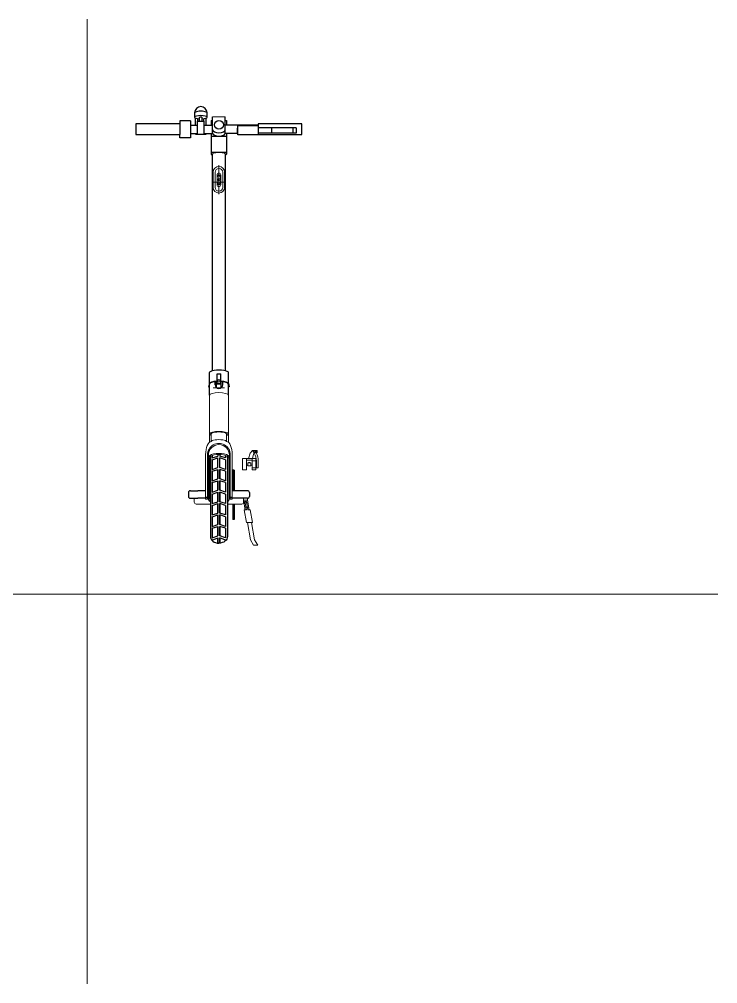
# Model space of a CAD drawing. Header units: millimetres. Extents: x 189 to 3861, y 181 to 2717.
# Drawn here: x 2025 to 3861, y 181 to 2717 of the extents above; entities that cross this region are included whole.
import ezdxf

# ---------------------------------------------------------------- set-up
doc = ezdxf.new("R2010")
doc.units = ezdxf.units.MM
doc.linetypes.add('TRAZOS', pattern=[19.05, 12.7, -6.35])
doc.layers.add('01_Contornos', color=7, linetype='Continuous', lineweight=20)
doc.layers.add('02_Ocultas', color=4, linetype='TRAZOS', lineweight=20)

msp = doc.modelspace()

# ---------------------------------------------------------------- linework, layer by layer
for p, q in [((2485.369, 2470.601), (2485.369, 2459.009)), ((2518.369, 2459.009), (2518.369, 2470.601)), ((2532.869, 2418.131), (2532.869, 2459.994)), ((2565.869, 2418.131), (2565.869, 2459.994)), ((2446.369, 2441.459), (2331.369, 2441.459)), ((2331.369, 2441.459), (2331.369, 2413.459)), ((2474.369, 2449.959), (2446.369, 2449.959)), ((2446.369, 2449.959), (2446.369, 2441.459)), ((2446.369, 2441.459), (2446.369, 2413.459)), ((2474.369, 2449.959), (2474.369, 2404.959)), ((2487.869, 2438.459), (2487.869, 2456.749)), ((2493.369, 2448.524), (2510.369, 2448.524)), ((2493.369, 2414.959), (2493.369, 2448.524)), ((2494.369, 2448.524), (2494.369, 2455.206)), ((2498.369, 2448.524), (2498.369, 2458.751)), ((2505.369, 2448.524), (2505.369, 2458.751)), ((2509.369, 2448.524), (2509.369, 2455.206)), ((2510.369, 2414.959), (2510.369, 2448.524)), ((2515.869, 2438.459), (2515.869, 2456.749)), ((2529.369, 2450.159), (2529.369, 2438.459)), ((2529.369, 2450.159), (2532.869, 2450.159)), ((2565.869, 2450.159), (2569.369, 2450.159)), ((2569.369, 2450.159), (2569.369, 2438.459)), ((2652.369, 2436.459), (2599.369, 2436.459)), ((2599.369, 2412.459), (2599.369, 2436.459)), ((2613.712, 2438.459), (2613.712, 2436.459)), ((2767.369, 2441.459), (2652.369, 2441.459)), ((2652.369, 2441.459), (2652.369, 2412.459)), ((2767.369, 2413.459), (2767.369, 2441.459)), ((2331.369, 2413.459), (2446.369, 2413.459)), ((2446.369, 2404.959), (2446.369, 2413.459)), ((2487.869, 2414.327), (2487.869, 2416.459)), ((2487.869, 2414.327), (2515.869, 2414.327)), ((2493.369, 2414.959), (2510.369, 2414.959)), ((2515.869, 2414.327), (2515.869, 2416.459)), ((2529.369, 2416.459), (2529.369, 2362.166)), ((2529.369, 2409.59), (2569.369, 2409.59)), ((2569.369, 2416.459), (2569.369, 2362.166)), ((2599.369, 2430.459), (2597.369, 2430.459)), ((2597.369, 2430.459), (2597.369, 2418.459)), ((2599.369, 2426.459), (2597.369, 2426.459)), ((2599.369, 2422.459), (2597.369, 2422.459)), ((2599.369, 2418.459), (2597.369, 2418.459)), ((2652.369, 2412.459), (2599.369, 2412.459)), ((2752.367, 2431.459), (2652.369, 2431.459)), ((2752.367, 2417.459), (2652.369, 2417.459)), ((2652.369, 2413.459), (2767.369, 2413.459)), ((2687.364, 2431.459), (2687.364, 2417.459)), ((2743.369, 2431.459), (2743.369, 2417.459)), ((2752.367, 2431.459), (2752.367, 2417.459)), ((2474.369, 2404.959), (2446.369, 2404.959)), ((2529.369, 2367.343), (2569.369, 2367.343)), ((2532.369, 1792.475), (2532.369, 2362.166)), ((2566.369, 1792.475), (2566.369, 2362.166)), ((2524.369, 1759.228), (2524.369, 1788.205)), ((2544.369, 1758.098), (2544.369, 1784.369)), ((2544.369, 1784.369), (2554.369, 1784.369)), ((2554.369, 1758.098), (2554.369, 1784.369)), ((2574.369, 1759.228), (2574.369, 1788.205)), ((2524.369, 1759.228), (2522.369, 1750.475)), ((2522.369, 1750.475), (2524.385, 1750.475)), ((2524.385, 1728.937), (2524.385, 1757.044)), ((2539.385, 1756.116), (2539.385, 1764.161)), ((2543.353, 1748.411), (2543.353, 1764.58)), ((2544.369, 1758.874), (2554.369, 1758.874)), ((2544.369, 1758.098), (2554.369, 1758.098)), ((2555.385, 1748.388), (2555.385, 1764.58)), ((2559.385, 1756.116), (2559.385, 1764.161)), ((2574.353, 1728.937), (2574.353, 1757.044)), ((2576.369, 1750.475), (2574.353, 1750.475)), ((2574.369, 1759.228), (2576.369, 1750.475))]:
    msp.add_line(p, q)
at = {"color": 40, "true_color": 0xf8d731}
for p, q in [((2474.369, 2438.459), (2493.369, 2438.459)), ((2510.369, 2438.459), (2532.869, 2438.459)), ((2652.369, 2438.459), (2565.869, 2438.459)), ((2474.369, 2416.459), (2493.369, 2416.459)), ((2510.369, 2416.459), (2533.188, 2416.459)), ((2599.369, 2416.459), (2565.55, 2416.459)), ((2546.869, 1572.46), (2546.869, 1568.51)), ((2551.869, 1572.46), (2551.869, 1568.51)), ((2526.869, 1567.694), (2526.869, 1357.01)), ((2531.869, 1570.094), (2531.869, 1563.51)), ((2531.869, 1563.51), (2546.869, 1568.51)), ((2531.869, 1558.51), (2546.869, 1563.51)), ((2531.869, 1558.51), (2531.869, 1533.51)), ((2546.869, 1538.51), (2546.869, 1563.51)), ((2566.869, 1563.51), (2551.869, 1568.51)), ((2551.869, 1538.51), (2551.869, 1563.51)), ((2566.869, 1558.51), (2551.869, 1563.51)), ((2566.869, 1570.094), (2566.869, 1563.51)), ((2566.869, 1558.51), (2566.869, 1533.51)), ((2571.869, 1567.695), (2571.869, 1357.01)), ((2531.869, 1533.51), (2546.869, 1538.51)), ((2531.869, 1528.51), (2546.869, 1533.51)), ((2531.869, 1528.51), (2531.869, 1503.51)), ((2546.869, 1533.51), (2546.869, 1508.51)), ((2546.869, 1508.51), (2546.869, 1533.51)), ((2566.869, 1533.51), (2551.869, 1538.51)), ((2551.869, 1533.51), (2551.869, 1508.51)), ((2551.869, 1508.51), (2551.869, 1533.51)), ((2566.869, 1528.51), (2551.869, 1533.51)), ((2566.869, 1528.51), (2566.869, 1503.51)), ((2589.251, 1531.51), (2586.251, 1531.51)), ((2586.251, 1531.51), (2586.251, 1477.357)), ((2589.251, 1531.51), (2589.251, 1477.357)), ((2531.869, 1503.51), (2546.869, 1508.51)), ((2531.869, 1498.51), (2546.869, 1503.51)), ((2531.869, 1498.51), (2531.869, 1473.51)), ((2546.869, 1503.51), (2546.869, 1478.51)), ((2546.869, 1478.51), (2546.869, 1503.51)), ((2566.869, 1503.51), (2551.869, 1508.51)), ((2551.869, 1503.51), (2551.869, 1478.51)), ((2551.869, 1478.51), (2551.869, 1503.51)), ((2566.869, 1498.51), (2551.869, 1503.51)), ((2566.869, 1498.51), (2566.869, 1473.51)), ((2469.369, 1472.357), (2469.369, 1462.357)), ((2474.369, 1477.357), (2494.369, 1477.357)), ((2514.369, 1477.357), (2494.369, 1477.357)), ((2521.676, 1477.357), (2519.369, 1477.357)), ((2526.869, 1477.357), (2524.676, 1477.357)), ((2531.869, 1473.51), (2546.869, 1478.51)), ((2531.869, 1468.51), (2546.869, 1473.51)), ((2546.869, 1473.51), (2546.869, 1448.51)), ((2546.869, 1448.51), (2546.869, 1473.51)), ((2566.869, 1473.51), (2551.869, 1478.51)), ((2551.869, 1473.51), (2551.869, 1448.51)), ((2551.869, 1448.51), (2551.869, 1473.51)), ((2566.869, 1468.51), (2551.869, 1473.51)), ((2574.063, 1477.357), (2571.869, 1477.357)), ((2579.369, 1477.357), (2577.062, 1477.357)), ((2604.369, 1477.357), (2584.369, 1477.357)), ((2624.369, 1477.357), (2604.369, 1477.357)), ((2629.369, 1472.357), (2629.369, 1462.357)), ((2474.369, 1457.357), (2494.369, 1457.357)), ((2514.369, 1457.357), (2494.369, 1457.357)), ((2521.676, 1457.357), (2519.369, 1457.357)), ((2526.869, 1457.357), (2524.677, 1457.357)), ((2531.869, 1468.51), (2531.869, 1443.51)), ((2531.869, 1443.51), (2546.869, 1448.51)), ((2566.869, 1443.51), (2551.869, 1448.51)), ((2566.869, 1468.51), (2566.869, 1443.51)), ((2574.062, 1457.357), (2571.869, 1457.357)), ((2579.369, 1457.357), (2577.062, 1457.357)), ((2604.369, 1457.357), (2584.369, 1457.357)), ((2624.369, 1457.357), (2604.369, 1457.357)), ((2531.869, 1438.51), (2546.869, 1443.51)), ((2531.869, 1438.51), (2531.869, 1413.51)), ((2546.869, 1418.51), (2546.869, 1443.51)), ((2546.869, 1443.51), (2546.869, 1418.51)), ((2546.869, 1418.51), (2546.869, 1443.51)), ((2551.869, 1418.51), (2551.869, 1443.51)), ((2551.869, 1443.51), (2551.869, 1418.51)), ((2551.869, 1418.51), (2551.869, 1443.51)), ((2566.869, 1438.51), (2551.869, 1443.51)), ((2566.869, 1438.51), (2566.869, 1413.51)), ((2586.251, 1442.357), (2586.251, 1401.51)), ((2589.251, 1442.357), (2589.251, 1401.51)), ((2531.869, 1413.51), (2546.869, 1418.51)), ((2531.869, 1408.51), (2546.869, 1413.51)), ((2531.869, 1408.51), (2531.869, 1383.51)), ((2546.869, 1388.51), (2546.869, 1413.51)), ((2546.869, 1413.51), (2546.869, 1388.51)), ((2566.869, 1413.51), (2551.869, 1418.51)), ((2551.869, 1388.51), (2551.869, 1413.51)), ((2551.869, 1413.51), (2551.869, 1388.51)), ((2566.869, 1408.51), (2551.869, 1413.51)), ((2566.869, 1408.51), (2566.869, 1383.51)), ((2531.869, 1383.51), (2546.869, 1388.51)), ((2531.869, 1378.51), (2546.869, 1383.51)), ((2531.869, 1378.51), (2531.869, 1353.51)), ((2546.869, 1358.51), (2546.869, 1383.51)), ((2546.869, 1383.51), (2546.869, 1358.51)), ((2546.869, 1358.51), (2546.869, 1383.51)), ((2566.869, 1383.51), (2551.869, 1388.51)), ((2551.869, 1358.51), (2551.869, 1383.51)), ((2551.869, 1383.51), (2551.869, 1358.51)), ((2551.869, 1358.51), (2551.869, 1383.51)), ((2566.869, 1378.51), (2551.869, 1383.51)), ((2566.869, 1378.51), (2566.869, 1353.51)), ((2531.869, 1353.51), (2546.869, 1358.51)), ((2531.869, 1347.122), (2546.869, 1353.51)), ((2531.869, 1347.122), (2531.869, 1346.01)), ((2546.869, 1353.51), (2546.869, 1339.618)), ((2546.869, 1353.51), (2546.869, 1339.618)), ((2546.869, 1353.51), (2546.869, 1339.618)), ((2546.869, 1339.618), (2546.869, 1353.51)), ((2566.869, 1353.51), (2551.869, 1358.51)), ((2551.869, 1353.51), (2551.869, 1339.618)), ((2551.869, 1353.51), (2551.869, 1339.618)), ((2551.869, 1353.51), (2551.869, 1339.618)), ((2551.869, 1339.618), (2551.869, 1353.51)), ((2566.869, 1347.122), (2551.869, 1353.51)), ((2566.869, 1347.122), (2566.869, 1346.01))]:
    msp.add_line(p, q, dxfattribs=at)
for centre, start, end in [((2474.369, 1472.357), 90, 180), ((2624.369, 1472.357), 0, 90), ((2474.369, 1462.357), 180, 270), ((2624.369, 1462.357), 270, 0)]:
    msp.add_arc(centre, 5, start, end, dxfattribs=at)
for centre, major_axis, ratio, start_param, end_param in [((2501.869, 2470.601), (16.5, 0), 0.99456591, 6.28318531, 9.42477796), ((2501.869, 2459.009), (-16.5, 0), 0.25881905, 1.78454139, 7.64023658), ((2501.869, 2470.601), (-16.5, 0), 0.25881905, 3.14159265, 6.28318531), ((2501.869, 2458.751), (-3.5, 0), 0.26374357, 3.14159265, 6.28318531), ((2549.369, 2426.672), (-16.5, 0), 0.51763809, 6.28318531, 9.42477796), ((2549.369, 2418.131), (-16.5, 0), 0.51763809, 6.28318531, 9.42477796), ((2549.369, 2362.166), (-20, 0), 0.25881905, 0, 0.55481103), ((2549.369, 2362.166), (-17, 0), 0.25881905, 3.14159265, 6.28318531), ((2549.369, 2362.166), (-20, 0), 0.25881905, 2.58678162, 3.14159265), ((2549.369, 1788.205), (-25, 0), 0.23293714, 3.14159265, 6.28318531), ((2549.369, 1759.228), (-25, 0), 0.23293714, 4.9137469, 6.28318531), ((2549.369, 1757.044), (-24.984, 0), 0.31077721, 4.91387464, 6.28318531), ((2549.385, 1756.116), (-10, 0), 0.96592583, 0, 3.14159265), ((2549.369, 1765.187), (-5, 0), 0.64897208, 3.24046007, 6.18431789), ((2549.369, 1759.228), (-25, 0), 0.23293714, 3.14159265, 4.51103106), ((2549.369, 1757.044), (-24.984, 0), 0.31077721, 3.14159265, 4.51090332)]:
    msp.add_ellipse(centre, major_axis=major_axis, ratio=ratio, start_param=start_param, end_param=end_param)
for centre, major_axis, ratio in [((2549.369, 2439.226), (-12, 0), 0.96592583), ((2549.369, 1765.827), (-5, 0), 0.64897208)]:
    msp.add_ellipse(centre, major_axis=major_axis, ratio=ratio)
msp.add_ellipse((2549.369, 1357.01), major_axis=(-22.5, 0), ratio=0.77777778, start_param=6.28318531, end_param=7.85398163, dxfattribs=at)
at = {"color": 40, "true_color": 0xf8d731, "extrusion": (0, 0, -1)}
msp.add_ellipse((2549.369, 1357.01), major_axis=(22.5, 0), ratio=0.77777778, start_param=6.28318531, end_param=7.85398163, dxfattribs=at)
at = {"layer": '01_Contornos'}
for p, q in [((2202.621, 2716.606), (2202.621, 181.374)), ((2532.869, 2459.994), (2565.869, 2459.994)), ((2564.369, 1747.579), (2534.369, 1747.579)), ((2564.369, 1747.579), (2534.369, 1747.579)), ((2626.79, 1561.855), (2631.854, 1575.974)), ((2631.854, 1575.974), (2637.482, 1582.672)), ((2637.482, 1582.672), (2649.92, 1582.672)), ((2639.997, 1573.233), (2637.79, 1561.855)), ((2646.739, 1583.44), (2639.739, 1583.44)), ((2640.739, 1583.298), (2640.739, 1582.672)), ((2640.739, 1583.298), (2645.739, 1583.298)), ((2649.92, 1576.672), (2643.92, 1576.672)), ((2645.739, 1582.672), (2645.739, 1583.298)), ((2646.739, 1579.214), (2645.85, 1579.214)), ((2646.739, 1582.672), (2646.739, 1583.44)), ((2646.739, 1579.214), (2646.739, 1580.672)), ((2649.92, 1582.672), (2649.92, 1576.672)), ((2611.79, 1561.355), (2611.79, 1532.363)), ((2646.29, 1561.855), (2612.29, 1561.855)), ((2625.29, 1550.371), (2625.29, 1543.371)), ((2632.79, 1550.871), (2625.79, 1550.871)), ((2633.29, 1543.371), (2633.29, 1550.371)), ((2646.79, 1532.363), (2646.79, 1561.355)), ((2647.79, 1555.871), (2647.79, 1537.871)), ((2652.79, 1538.871), (2652.79, 1555.871)), ((2612.29, 1531.863), (2621.29, 1531.863)), ((2621.79, 1532.363), (2621.79, 1543.432)), ((2625.29, 1544.432), (2622.79, 1544.432)), ((2625.79, 1542.871), (2632.79, 1542.871)), ((2635.79, 1544.432), (2633.29, 1544.432)), ((2636.79, 1532.363), (2636.79, 1543.432)), ((2646.29, 1531.863), (2637.29, 1531.863)), ((2647.79, 1537.871), (2651.79, 1537.871)), ((188.539, 1205.76), (3860.633, 1205.76))]:
    msp.add_line(p, q, dxfattribs=at)
at = {"layer": '01_Contornos', "color": 40, "ltscale": 0.3, "true_color": 0xf8d731}
for p, q in [((2549.369, 2294.706), (2549.369, 2332.706)), ((2531.369, 2288.726), (2549.369, 2288.726)), ((2549.369, 2294.706), (2549.369, 2256.706)), ((2549.369, 2288.726), (2567.369, 2288.726))]:
    msp.add_line(p, q, dxfattribs=at)
at = {"layer": '01_Contornos', "color": 40, "true_color": 0xf8d731}
for p, q in [((2534.369, 2314.706), (2534.369, 2274.706)), ((2539.369, 2314.706), (2539.369, 2274.706)), ((2544.369, 2307.887), (2544.369, 2281.526)), ((2554.369, 2281.526), (2554.369, 2307.887)), ((2559.369, 2274.706), (2559.369, 2314.706)), ((2564.369, 2274.706), (2564.369, 2314.706)), ((2524.369, 1604.511), (2524.369, 1728.709)), ((2574.369, 1604.511), (2574.369, 1728.709)), ((2529.369, 1606.471), (2529.369, 1626.579)), ((2569.369, 1606.471), (2569.369, 1626.579)), ((2514.369, 1454.825), (2514.369, 1572.193)), ((2519.369, 1572.193), (2519.369, 1454.825)), ((2579.369, 1572.193), (2579.369, 1454.825)), ((2584.369, 1454.825), (2584.369, 1572.193)), ((2521.676, 1570.818), (2521.676, 1563.325)), ((2521.676, 1563.325), (2521.676, 1454.999)), ((2524.676, 1564.304), (2524.676, 1477.357)), ((2574.063, 1564.302), (2574.063, 1477.357)), ((2577.062, 1570.818), (2577.062, 1563.325)), ((2577.062, 1563.325), (2577.062, 1477.357)), ((2586.251, 1531.51), (2589.251, 1531.51)), ((2474.369, 1477.357), (2494.369, 1477.357)), ((2524.677, 1454.902), (2524.676, 1477.357)), ((2574.062, 1454.999), (2574.062, 1477.357)), ((2577.062, 1454.999), (2577.062, 1477.357)), ((2484.369, 1447.357), (2484.369, 1457.357)), ((2514.369, 1460.26), (2519.369, 1460.26)), ((2514.369, 1459.224), (2519.369, 1459.224)), ((2514.369, 1455.86), (2519.369, 1455.86)), ((2514.369, 1454.825), (2519.369, 1454.825)), ((2579.369, 1460.26), (2584.369, 1460.26)), ((2579.369, 1459.224), (2584.369, 1459.224)), ((2579.369, 1455.86), (2584.369, 1455.86)), ((2579.369, 1454.825), (2584.369, 1454.825)), ((2614.369, 1457.357), (2614.369, 1447.357)), ((2624.369, 1452.357), (2614.369, 1452.357)), ((2614.369, 1452.357), (2618.777, 1427.357)), ((2618.515, 1445.857), (2615.515, 1445.857)), ((2621.777, 1427.357), (2617.898, 1449.357)), ((2617.898, 1449.357), (2621.898, 1449.357)), ((2625.777, 1427.357), (2621.898, 1449.357)), ((2625.515, 1445.857), (2622.515, 1445.857)), ((2624.369, 1457.357), (2624.369, 1452.357)), ((2624.369, 1452.357), (2628.777, 1427.357)), ((2526.869, 1442.357), (2489.369, 1442.357)), ((2609.369, 1442.357), (2571.869, 1442.357)), ((2621.777, 1427.357), (2615.777, 1427.357)), ((2615.777, 1427.357), (2621.772, 1393.357)), ((2620.631, 1433.857), (2617.631, 1433.857)), ((2618.277, 1427.357), (2621.777, 1427.357)), ((2627.631, 1433.857), (2624.631, 1433.857)), ((2625.777, 1427.357), (2631.777, 1427.357)), ((2629.277, 1427.357), (2625.777, 1427.357)), ((2631.777, 1427.357), (2637.772, 1393.357)), ((2586.251, 1401.51), (2589.251, 1401.51)), ((2621.772, 1393.357), (2637.772, 1393.357)), ((2624.272, 1393.357), (2632.207, 1348.357)), ((2635.272, 1393.357), (2643.207, 1348.357)), ((2632.207, 1348.357), (2640.29, 1334.357)), ((2643.207, 1348.357), (2651.29, 1334.357)), ((2640.29, 1334.357), (2651.29, 1334.357))]:
    msp.add_line(p, q, dxfattribs=at)
at = {"layer": '01_Contornos', "lineweight": 20, "ltscale": 0.05}
for p, q in [((2639.739, 1582.672), (2639.739, 1583.44)), ((2630.79, 1551.371), (2627.79, 1551.371)), ((2627.79, 1542.371), (2630.79, 1542.371))]:
    msp.add_line(p, q, dxfattribs=at)
at = {"layer": '01_Contornos', "color": 40, "true_color": 0xf8d731}
msp.add_circle((2549.369, 2294.706), 3, dxfattribs=at)
at = {"layer": '01_Contornos'}
msp.add_circle((2646.933, 1579.672), 2.5, dxfattribs=at)
at = {"layer": '01_Contornos', "lineweight": 20, "ltscale": 0.05}
msp.add_circle((2646.933, 1579.672), 1, dxfattribs=at)
at = {"layer": '01_Contornos', "color": 40, "true_color": 0xf8d731}
for centre, radius, start, end in [((2549.369, 2314.706), 15, 0, 180), ((2549.369, 2314.706), 10, 0, 180), ((2549.369, 2307.887), 5, 0, 180), ((2549.369, 2274.706), 15, 180, 0), ((2549.369, 2274.706), 10, 180, 0), ((2549.369, 2281.526), 5, 180, 0), ((2549.369, 1570.818), 27.693, 0, 180), ((2489.369, 1447.357), 5, 180, 270), ((2609.369, 1447.357), 5, 270, 0)]:
    msp.add_arc(centre, radius, start, end, dxfattribs=at)
at = {"layer": '01_Contornos'}
for centre, radius, start, end in [((2549.369, 1733.885), 25, 177.032826, 189.467244), ((2549.369, 1733.885), 25, 350.532756, 2.967174), ((2644.411, 1572.155), 4.544, 96.206532, 166.273774), ((2612.29, 1555.871), 35.5, 0, 34.12264), ((2612.29, 1555.871), 40.5, 0, 30.904139), ((2612.29, 1561.355), 0.5, 90, 180), ((2625.79, 1550.371), 0.5, 90, 180), ((2632.79, 1550.371), 0.5, 0, 90), ((2646.29, 1561.355), 0.5, 0, 90), ((2647.29, 1555.871), 0.5, 0, 180), ((2612.29, 1532.363), 0.5, 180, 270), ((2621.29, 1532.363), 0.5, 270, 0), ((2622.79, 1543.432), 1, 90, 180), ((2625.79, 1543.371), 0.5, 180, 270), ((2632.79, 1543.371), 0.5, 270, 0), ((2635.79, 1543.432), 1, 0, 90), ((2637.29, 1532.363), 0.5, 180, 270), ((2646.29, 1532.363), 0.5, 270, 0), ((2647.29, 1537.871), 0.5, 180, 0), ((2651.79, 1538.871), 1, 270, 0)]:
    msp.add_arc(centre, radius, start, end, dxfattribs=at)
at = {"layer": '01_Contornos', "lineweight": 20, "ltscale": 0.05}
for centre, start, end in [((2627.79, 1551.121), 90, 270), ((2630.79, 1551.121), 270, 90), ((2627.79, 1542.621), 90, 270), ((2630.79, 1542.621), 270, 90)]:
    msp.add_arc(centre, 0.25, start, end, dxfattribs=at)
at = {"layer": '01_Contornos', "color": 40, "true_color": 0xf8d731}
msp.add_ellipse((2549.369, 2294.706), major_axis=(0, 13.606), ratio=0.36749039, dxfattribs=at)
for centre, major_axis, ratio, start_param, end_param in [((2549.369, 1728.709), (25, 0), 0.25881905, 0, 3.14159265), ((2549.369, 1626.579), (-25, 0), 0.25881905, 2.49809154, 6.92668642), ((2549.369, 1626.579), (-20, 0), 0.25881905, 3.14159265, 6.28318531), ((2529.369, 1572.193), (0, -34.278), 0.4376024, 3.14159265, 4.71238898), ((2549.369, 1572.193), (-30, 0), 0.98153699, 3.14159265, 6.28318531), ((2549.369, 1606.471), (-20, 0), 0.25881905, 3.14159265, 6.28318531), ((2549.369, 1572.193), (-30, 0), 0.64904958, 5.68506694, 6.28318531), ((2549.369, 1564.325), (-27.693, 0), 0.40361006, 3.14159265, 6.28318531), ((2549.369, 1564.325), (-24.693, 0), 0.33114493, 3.14159265, 6.28318531), ((2549.369, 1572.193), (-30, 0), 0.64904958, 9.42477796, 10.02289633), ((2549.369, 1567.658), (40, 0), 0.11338956, 3.94768428, 3.94769795), ((2523.176, 1564.325), (-1.5, 0), 0.66666667, 0, 3.14159265), ((2549.369, 1567.658), (40, 0), 0.11338956, 4.045751, 4.04704164), ((2575.562, 1564.325), (-1.5, 0), 0.66684098, 0, 3.14159265), ((2549.369, 1567.658), (40, 0), 0.11338956, 5.37776336, 5.3790508), ((2549.369, 1567.658), (40, 0), 0.11338956, 5.47708001, 5.47709368), ((2549.369, 1454.999), (27.693, 0), 0.40361006, 3.14159265, 3.76399386), ((2549.369, 1454.999), (24.693, 0), 0.33114493, 3.14159265, 3.56629696), ((2549.369, 1454.999), (27.693, 0), 0.40361006, 5.6607841, 6.28318531), ((2549.369, 1454.999), (24.693, 0), 0.33114493, 5.85855808, 6.28318531)]:
    msp.add_ellipse(centre, major_axis=major_axis, ratio=ratio, start_param=start_param, end_param=end_param, dxfattribs=at)
at = {"layer": '01_Contornos', "color": 40, "true_color": 0xf8d731, "extrusion": (0, 0, -1)}
msp.add_ellipse((2569.369, 1572.193), major_axis=(0, -34.278), ratio=0.4376024, start_param=3.14159265, end_param=4.71238898, dxfattribs=at)
at = {"layer": '02_Ocultas', "ltscale": 0.1}
for p, q in [((2639.739, 1579.214), (2639.739, 1582.672)), ((2645.85, 1579.214), (2639.739, 1579.214))]:
    msp.add_line(p, q, dxfattribs=at)
at = {"layer": '02_Ocultas', "lineweight": 20, "ltscale": 0.1}
for p, q in [((2640.739, 1577.171), (2640.739, 1582.672)), ((2641.679, 1575.785), (2640.739, 1577.171)), ((2621.79, 1543.432), (2621.79, 1561.855)), ((2621.79, 1558.036), (2636.79, 1558.036)), ((2636.79, 1561.855), (2636.79, 1543.432)), ((2646.79, 1555.871), (2636.79, 1555.871)), ((2646.79, 1537.871), (2636.79, 1537.871))]:
    msp.add_line(p, q, dxfattribs=at)
at = {"layer": '02_Ocultas', "lineweight": 20, "ltscale": 0.05}
for p, q in [((2645.739, 1578.705), (2645.739, 1582.672)), ((2647.04, 1576.672), (2645.739, 1578.705)), ((2646.739, 1582.672), (2646.739, 1580.672))]:
    msp.add_line(p, q, dxfattribs=at)
at = {"layer": '02_Ocultas', "color": 40, "true_color": 0xf8d731}
for p, q in [((2622.515, 1445.857), (2618.515, 1445.857)), ((2624.631, 1433.857), (2620.631, 1433.857))]:
    msp.add_line(p, q, dxfattribs=at)

doc.saveas('drawing.dxf')
